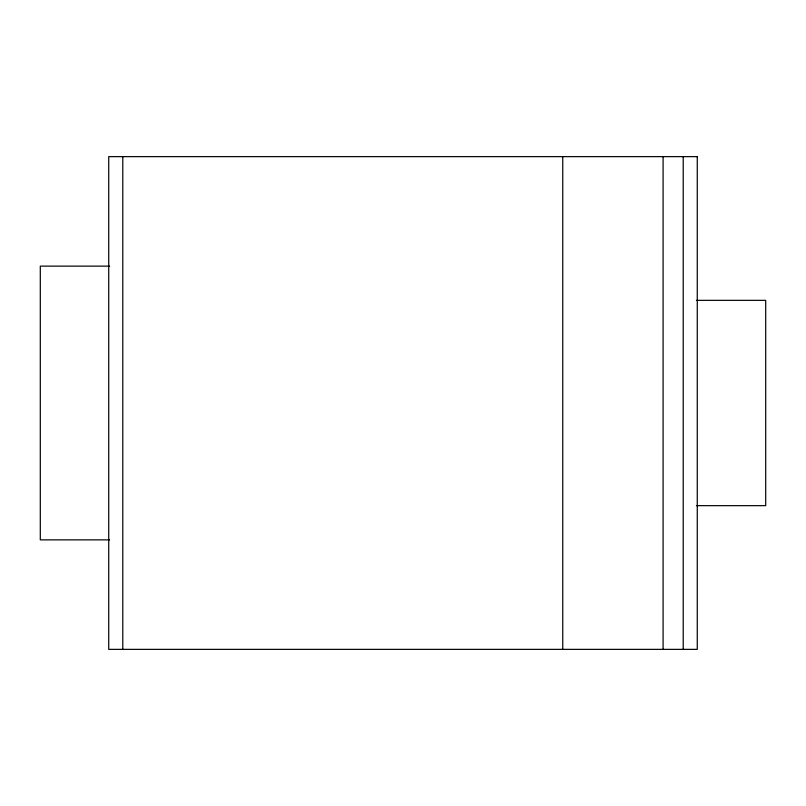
<?xml version="1.0" encoding="UTF-8"?>
<svg xmlns="http://www.w3.org/2000/svg" width="806" height="806" viewBox="0 0 806 806"><rect width="100%" height="100%" fill="white"/><g stroke="black" fill="none" stroke-linecap="round" stroke-linejoin="round"><path stroke-width="1.21" d="M109.586 266.131L40.3 266.131L40.3 539.869L109.586 539.869M696.414 300.346L765.7 300.346L765.7 505.654L696.414 505.654M683.206 156.636L683.206 649.364M663.086 156.636L663.086 649.364M562.759 156.636L562.759 649.364M122.794 156.636L122.794 649.364M697.271 156.636L108.729 156.636L108.729 649.364L697.271 649.364L697.271 156.636"/></g></svg>
